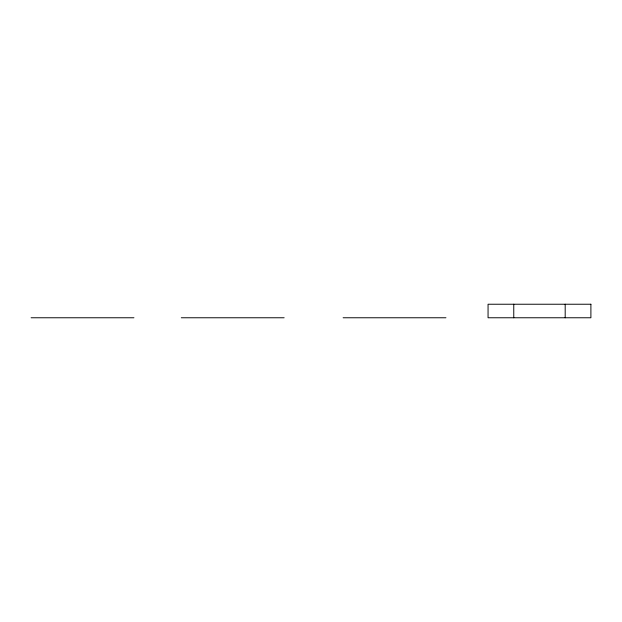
<?xml version="1.0" encoding="UTF-8"?>
<svg xmlns="http://www.w3.org/2000/svg" width="622" height="622" viewBox="0 0 622 622"><rect width="100%" height="100%" fill="white"/><g stroke="black" fill="none" stroke-linecap="round" stroke-linejoin="round"><path stroke-width="0.93" d="M31.1 317.764L133.94 317.764M181.297 317.764L284.145 317.764M343.119 317.764L445.958 317.764M565.188 304.236L565.188 317.764M513.764 304.236L513.764 317.764M590.9 304.236L488.06 304.236L488.06 317.764L590.9 317.764L590.9 304.236"/></g></svg>
